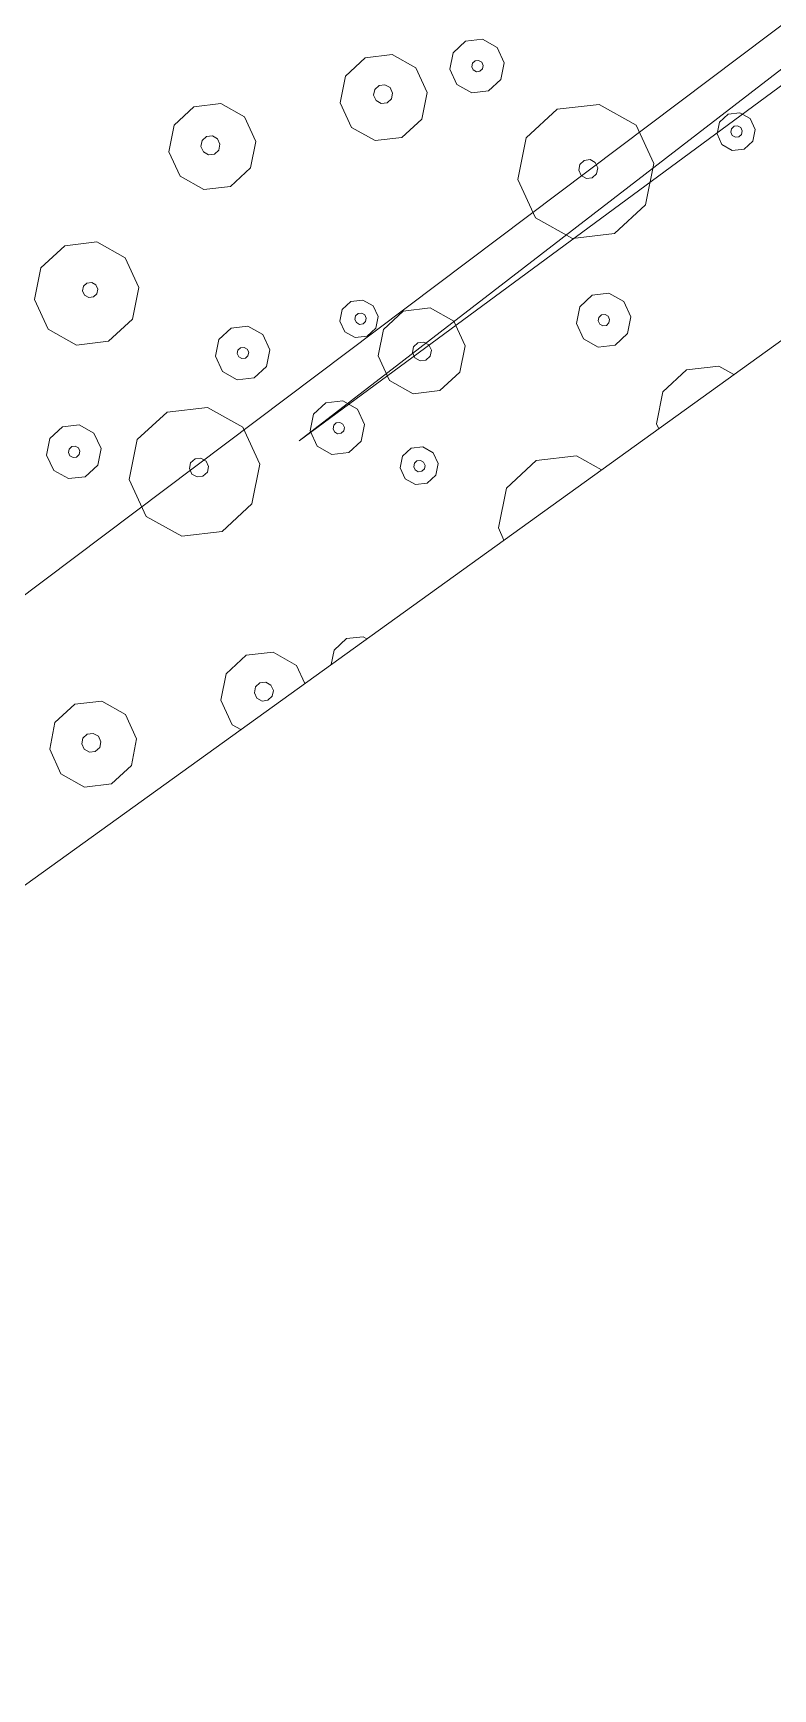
# Model space of a CAD drawing. Header units: metres. Extents: x -2858 to 512, y -1995 to 1252.
# Drawn here: x -938.137 to -935.975, y -914.122 to -909.283 of the extents above; entities that cross this region are included whole.
import ezdxf

# ---------------------------------------------------------------- set-up
doc = ezdxf.new("R2010")
doc.units = ezdxf.units.M
doc.layers.add('Calque commun', color=7, linetype='Continuous')
doc.layers.add('Calque7', color=7, linetype='Continuous')

# ---------------------------------------------------------------- blocks, each defined once
blk = doc.blocks.new('geometrebondepartleger')
at = {"layer": 'Calque7', "color": 1, "linetype": 'Continuous', "lineweight": 9}
blk.add_polyline3d([(141.2008, 124.9129, 79), (146.0805, 124.0046, 79), (151.5015, 122.9015, 79), (157.3363, 121.7891, 79), (165.9825, 119.9858, 79), (155.3815, 121.9588, 79), (170.0435, 119.0562, 79)], dxfattribs=at)
blk = doc.blocks.new('pattern')
at = {"layer": 'Calque commun', "color": 54, "linetype": 'Continuous', "lineweight": 9}
for p, q in [((94.7705, 109.4298), (94.7595, 109.4792)), ((94.8417, 109.3669), (94.7705, 109.4298)), ((95.0243, 109.4209), (95.0179, 109.4062)), ((94.9362, 109.3579), (94.8417, 109.3669)), ((95.0179, 109.4062), (94.9362, 109.3579)), ((95.2438, 109.2949), (95.2256, 109.3766)), ((95.3327, 109.2164), (95.2438, 109.2949)), ((95.553, 109.2654), (95.4509, 109.2051)), ((95.5685, 109.3011), (95.553, 109.2654)), ((95.4509, 109.2051), (95.3327, 109.2164)), ((94.8355, 109.1422), (94.8781, 109.1674)), ((94.8781, 109.1674), (94.9273, 109.1627)), ((96.0531, 109.1831), (96.0505, 109.195)), ((96.0902, 109.1503), (96.0531, 109.1831)), ((96.1762, 109.1674), (96.1394, 109.1456)), ((94.8159, 109.0969), (94.8355, 109.1422)), ((94.9273, 109.1627), (94.9644, 109.13)), ((94.9644, 109.13), (94.9752, 109.0817)), ((96.1394, 109.1456), (96.0902, 109.1503)), ((96.2457, 109.0937), (96.2687, 109.147)), ((94.8266, 109.0486), (94.8159, 109.0969)), ((94.8781, 109.0917), (94.8822, 109.1013)), ((94.8803, 109.0816), (94.8781, 109.0917)), ((94.8881, 109.0747), (94.8803, 109.0816)), ((94.8822, 109.1013), (94.8911, 109.1065)), ((94.8984, 109.0738), (94.8881, 109.0747)), ((94.8911, 109.1065), (94.9015, 109.1056)), ((94.9074, 109.079), (94.8984, 109.0738)), ((94.9015, 109.1056), (94.9093, 109.0987)), ((94.9115, 109.0886), (94.9074, 109.079)), ((94.9093, 109.0987), (94.9115, 109.0886)), ((94.9752, 109.0817), (94.9555, 109.0363)), ((96.2628, 109.0165), (96.2457, 109.0937)), ((96.3386, 109.0764), (96.3455, 109.0922)), ((96.3424, 109.0595), (96.3386, 109.0764)), ((96.3455, 109.0922), (96.3604, 109.101)), ((96.3604, 109.101), (96.3777, 109.0994)), ((96.3777, 109.0994), (96.3906, 109.088)), ((96.3944, 109.0711), (96.3875, 109.0552)), ((96.3906, 109.088), (96.3944, 109.0711)), ((96.5005, 109.0695), (96.469, 108.9969)), ((96.4943, 109.0974), (96.5005, 109.0695)), ((94.171, 109.0156), (94.1848, 109.0474)), ((94.1848, 109.0474), (94.2146, 109.065)), ((94.2088, 109.0128), (94.2129, 109.0223)), ((94.2129, 109.0223), (94.2219, 109.0276)), ((94.2146, 109.065), (94.2491, 109.0617)), ((94.2219, 109.0276), (94.2322, 109.0266)), ((94.2322, 109.0266), (94.24, 109.0197)), ((94.24, 109.0197), (94.2422, 109.0096)), ((94.2491, 109.0617), (94.275, 109.0388)), ((94.275, 109.0388), (94.2825, 109.005)), ((94.8637, 109.0159), (94.8266, 109.0486)), ((94.9555, 109.0363), (94.9129, 109.0112)), ((95.5299, 109.0087), (95.5597, 109.0263)), ((95.5597, 109.0263), (95.5941, 109.023)), ((95.5941, 109.023), (95.6201, 109.0001)), ((96.3554, 109.048), (96.3424, 109.0595)), ((96.3726, 109.0464), (96.3554, 109.048)), ((96.3875, 109.0552), (96.3726, 109.0464)), ((94.1786, 108.9818), (94.171, 109.0156)), ((94.2045, 108.9589), (94.1786, 108.9818)), ((94.2111, 109.0026), (94.2088, 109.0128)), ((94.2188, 108.9958), (94.2111, 109.0026)), ((94.2292, 108.9948), (94.2188, 108.9958)), ((94.2381, 109.0001), (94.2292, 108.9948)), ((94.2422, 109.0096), (94.2381, 109.0001)), ((94.2688, 108.9733), (94.2389, 108.9557)), ((94.2825, 109.005), (94.2688, 108.9733)), ((94.9129, 109.0112), (94.8637, 109.0159)), ((95.5161, 108.9769), (95.5299, 109.0087)), ((95.5236, 108.9431), (95.5161, 108.9769)), ((95.5555, 108.9742), (95.5597, 108.9837)), ((95.5578, 108.964), (95.5555, 108.9742)), ((95.5597, 108.9837), (95.5686, 108.989)), ((95.5686, 108.989), (95.5789, 108.988)), ((95.5789, 108.988), (95.5867, 108.9811)), ((95.5867, 108.9811), (95.589, 108.971)), ((95.6201, 109.0001), (95.6276, 108.9663)), ((96.3222, 108.9642), (96.2628, 109.0165)), ((96.469, 108.9969), (96.4009, 108.9567)), ((94.2389, 108.9557), (94.2045, 108.9589)), ((94.4565, 108.893), (94.5629, 108.9559)), ((94.5629, 108.9559), (94.686, 108.9442)), ((94.686, 108.9442), (94.7786, 108.8624)), ((95.5496, 108.9202), (95.5236, 108.9431)), ((95.5656, 108.9571), (95.5578, 108.964)), ((95.5759, 108.9562), (95.5656, 108.9571)), ((95.5848, 108.9614), (95.5759, 108.9562)), ((95.6138, 108.9345), (95.584, 108.9169)), ((95.589, 108.971), (95.5848, 108.9614)), ((95.6276, 108.9663), (95.6138, 108.9345)), ((96.4009, 108.9567), (96.3222, 108.9642)), ((96.7177, 108.8887), (96.7858, 108.929)), ((96.7858, 108.929), (96.8646, 108.9215)), ((94.4073, 108.7796), (94.4565, 108.893)), ((95.2211, 108.8376), (95.2892, 108.8778)), ((95.2892, 108.8778), (95.368, 108.8703)), ((95.584, 108.9169), (95.5496, 108.9202)), ((96.6862, 108.8162), (96.7177, 108.8887)), ((96.8646, 108.9215), (96.9239, 108.8691)), ((94.7786, 108.8624), (94.8055, 108.7417)), ((95.1897, 108.765), (95.2211, 108.8376)), ((95.368, 108.8703), (95.4273, 108.818)), ((96.9239, 108.8691), (96.9411, 108.7919)), ((94.4342, 108.659), (94.4073, 108.7796)), ((94.5685, 108.7639), (94.5754, 108.7798)), ((94.5754, 108.7798), (94.5903, 108.7886)), ((94.5903, 108.7886), (94.6076, 108.7869)), ((94.6076, 108.7869), (94.6205, 108.7755)), ((95.2968, 108.7732), (95.3117, 108.782)), ((95.3117, 108.782), (95.3289, 108.7804)), ((95.3289, 108.7804), (95.3419, 108.7689)), ((95.4273, 108.818), (95.4445, 108.7408)), ((95.5889, 108.772), (95.6314, 108.7971)), ((95.6314, 108.7971), (95.6806, 108.7924)), ((95.6806, 108.7924), (95.7177, 108.7597)), ((96.7034, 108.739), (96.6862, 108.8162)), ((96.7867, 108.8003), (96.7935, 108.8162)), ((96.7904, 108.7834), (96.7867, 108.8003)), ((96.8034, 108.772), (96.7904, 108.7834)), ((96.7935, 108.8162), (96.8084, 108.825)), ((96.8084, 108.825), (96.8257, 108.8233)), ((96.8355, 108.7791), (96.8206, 108.7703)), ((96.8257, 108.8233), (96.8386, 108.8119)), ((96.8424, 108.795), (96.8355, 108.7791)), ((96.8386, 108.8119), (96.8424, 108.795)), ((96.9411, 108.7919), (96.9096, 108.7193)), ((94.5723, 108.747), (94.5685, 108.7639)), ((94.5853, 108.7356), (94.5723, 108.747)), ((94.6025, 108.7339), (94.5853, 108.7356)), ((94.6174, 108.7427), (94.6025, 108.7339)), ((94.6243, 108.7586), (94.6174, 108.7427)), ((94.6205, 108.7755), (94.6243, 108.7586)), ((94.8055, 108.7417), (94.7564, 108.6283)), ((95.2069, 108.6878), (95.1897, 108.765)), ((95.2899, 108.7573), (95.2968, 108.7732)), ((95.2936, 108.7405), (95.2899, 108.7573)), ((95.3066, 108.729), (95.2936, 108.7405)), ((95.3388, 108.7362), (95.3239, 108.7274)), ((95.3456, 108.752), (95.3388, 108.7362)), ((95.3419, 108.7689), (95.3456, 108.752)), ((95.4445, 108.7408), (95.413, 108.6682)), ((95.5692, 108.7266), (95.5889, 108.772)), ((95.6301, 108.7244), (95.6342, 108.7339)), ((95.6342, 108.7339), (95.6432, 108.7392)), ((95.6432, 108.7392), (95.6535, 108.7382)), ((95.6535, 108.7382), (95.6613, 108.7314)), ((95.6613, 108.7314), (95.6635, 108.7212)), ((95.7177, 108.7597), (95.7285, 108.7114)), ((96.7627, 108.6866), (96.7034, 108.739)), ((96.8206, 108.7703), (96.8034, 108.772)), ((95.2662, 108.6355), (95.2069, 108.6878)), ((95.3239, 108.7274), (95.3066, 108.729)), ((95.5799, 108.6784), (95.5692, 108.7266)), ((95.6323, 108.7143), (95.6301, 108.7244)), ((95.6401, 108.7074), (95.6323, 108.7143)), ((95.6505, 108.7064), (95.6401, 108.7074)), ((95.6594, 108.7117), (95.6505, 108.7064)), ((95.6635, 108.7212), (95.6594, 108.7117)), ((95.7285, 108.7114), (95.7088, 108.6661)), ((95.8792, 108.6212), (95.9814, 108.6815)), ((95.9814, 108.6815), (96.0995, 108.6703)), ((96.8415, 108.6791), (96.7627, 108.6866)), ((96.9096, 108.7193), (96.8415, 108.6791)), ((94.5269, 108.5772), (94.4342, 108.659)), ((95.3449, 108.628), (95.2662, 108.6355)), ((95.413, 108.6682), (95.3449, 108.628)), ((95.617, 108.6456), (95.5799, 108.6784)), ((95.6662, 108.6409), (95.617, 108.6456)), ((95.7088, 108.6661), (95.6662, 108.6409)), ((96.0995, 108.6703), (96.1885, 108.5917)), ((94.7564, 108.6283), (94.6499, 108.5655)), ((95.3137, 108.5594), (95.3275, 108.5911)), ((95.3275, 108.5911), (95.3573, 108.6087)), ((95.3573, 108.6087), (95.3917, 108.6054)), ((95.3917, 108.6054), (95.4177, 108.5825)), ((95.832, 108.5123), (95.8792, 108.6212)), ((96.1885, 108.5917), (96.2143, 108.4759)), ((94.6499, 108.5655), (94.5269, 108.5772)), ((95.3212, 108.5256), (95.3137, 108.5594)), ((95.3493, 108.559), (95.3535, 108.5685)), ((95.3516, 108.5489), (95.3493, 108.559)), ((95.3594, 108.542), (95.3516, 108.5489)), ((95.3535, 108.5685), (95.3624, 108.5738)), ((95.3697, 108.541), (95.3594, 108.542)), ((95.3624, 108.5738), (95.3727, 108.5728)), ((95.3787, 108.5463), (95.3697, 108.541)), ((95.3727, 108.5728), (95.3805, 108.566)), ((95.3828, 108.5558), (95.3787, 108.5463)), ((95.3805, 108.566), (95.3828, 108.5558)), ((95.4252, 108.5488), (95.4114, 108.517)), ((95.4177, 108.5825), (95.4252, 108.5488)), ((95.3472, 108.5027), (95.3212, 108.5256)), ((95.3816, 108.4994), (95.3472, 108.5027)), ((95.4114, 108.517), (95.3816, 108.4994)), ((95.8578, 108.3965), (95.832, 108.5123)), ((95.9773, 108.4981), (95.9842, 108.514)), ((95.9811, 108.4812), (95.9773, 108.4981)), ((95.9842, 108.514), (95.9991, 108.5228)), ((95.9991, 108.5228), (96.0163, 108.5211)), ((96.0163, 108.5211), (96.0293, 108.5097)), ((96.0331, 108.4928), (96.0262, 108.4769)), ((96.0293, 108.5097), (96.0331, 108.4928)), ((95.6108, 108.4201), (95.6534, 108.4453)), ((95.6534, 108.4453), (95.7026, 108.4406)), ((95.7026, 108.4406), (95.7396, 108.4079)), ((95.994, 108.4698), (95.9811, 108.4812)), ((96.0113, 108.4681), (95.994, 108.4698)), ((96.0262, 108.4769), (96.0113, 108.4681)), ((96.2143, 108.4759), (96.1671, 108.367)), ((94.5289, 108.3715), (94.5715, 108.3966)), ((94.5715, 108.3966), (94.6207, 108.3919)), ((94.6207, 108.3919), (94.6578, 108.3592)), ((95.5911, 108.3748), (95.6108, 108.4201)), ((95.7396, 108.4079), (95.7504, 108.3596)), ((95.9468, 108.3179), (95.8578, 108.3965)), ((94.5092, 108.3261), (94.5289, 108.3715)), ((94.6578, 108.3592), (94.6685, 108.3109)), ((95.6019, 108.3265), (95.5911, 108.3748)), ((95.6533, 108.3696), (95.6574, 108.3792)), ((95.6556, 108.3595), (95.6533, 108.3696)), ((95.6633, 108.3526), (95.6556, 108.3595)), ((95.6574, 108.3792), (95.6664, 108.3844)), ((95.6737, 108.3517), (95.6633, 108.3526)), ((95.6664, 108.3844), (95.6767, 108.3835)), ((95.6826, 108.3569), (95.6737, 108.3517)), ((95.6767, 108.3835), (95.6845, 108.3766)), ((95.6868, 108.3665), (95.6826, 108.3569)), ((95.6845, 108.3766), (95.6868, 108.3665)), ((95.7504, 108.3596), (95.7307, 108.3142)), ((96.1671, 108.367), (96.0649, 108.3067)), ((94.52, 108.2779), (94.5092, 108.3261)), ((94.5714, 108.321), (94.5755, 108.3305)), ((94.5737, 108.3109), (94.5714, 108.321)), ((94.5815, 108.304), (94.5737, 108.3109)), ((94.5755, 108.3305), (94.5845, 108.3358)), ((94.5918, 108.303), (94.5815, 108.304)), ((94.5845, 108.3358), (94.5948, 108.3348)), ((94.6007, 108.3083), (94.5918, 108.303)), ((94.5948, 108.3348), (94.6026, 108.3279)), ((94.6049, 108.3178), (94.6007, 108.3083)), ((94.6026, 108.3279), (94.6049, 108.3178)), ((94.6685, 108.3109), (94.6488, 108.2656)), ((94.7439, 108.2611), (94.8121, 108.3013)), ((94.8121, 108.3013), (94.8908, 108.2938)), ((94.8908, 108.2938), (94.9501, 108.2415)), ((95.6389, 108.2938), (95.6019, 108.3265)), ((95.6881, 108.2891), (95.6389, 108.2938)), ((95.7307, 108.3142), (95.6881, 108.2891)), ((96.0649, 108.3067), (95.9468, 108.3179)), ((94.557, 108.2451), (94.52, 108.2779)), ((94.6488, 108.2656), (94.6063, 108.2404)), ((94.7125, 108.1885), (94.7439, 108.2611)), ((96.1551, 108.2452), (96.1977, 108.2703)), ((96.1977, 108.2703), (96.2469, 108.2656)), ((96.2469, 108.2656), (96.284, 108.2329)), ((94.6063, 108.2404), (94.557, 108.2451)), ((94.9501, 108.2415), (94.9673, 108.1643)), ((96.1354, 108.1998), (96.1551, 108.2452)), ((96.1462, 108.1515), (96.1354, 108.1998)), ((96.1976, 108.1947), (96.2017, 108.2042)), ((96.2017, 108.2042), (96.2107, 108.2095)), ((96.2107, 108.2095), (96.221, 108.2085)), ((96.221, 108.2085), (96.2288, 108.2016)), ((96.2288, 108.2016), (96.2311, 108.1915)), ((96.284, 108.2329), (96.2947, 108.1846)), ((94.7297, 108.1113), (94.7125, 108.1885)), ((94.8055, 108.1712), (94.8124, 108.187)), ((94.8092, 108.1543), (94.8055, 108.1712)), ((94.8222, 108.1428), (94.8092, 108.1543)), ((94.8124, 108.187), (94.8273, 108.1958)), ((94.8273, 108.1958), (94.8445, 108.1942)), ((94.8543, 108.15), (94.8394, 108.1412)), ((94.8445, 108.1942), (94.8575, 108.1828)), ((94.8612, 108.1659), (94.8543, 108.15)), ((94.8575, 108.1828), (94.8612, 108.1659)), ((94.9673, 108.1643), (94.9359, 108.0917)), ((96.1832, 108.1188), (96.1462, 108.1515)), ((96.1999, 108.1845), (96.1976, 108.1947)), ((96.2077, 108.1777), (96.1999, 108.1845)), ((96.218, 108.1767), (96.2077, 108.1777)), ((96.2269, 108.182), (96.218, 108.1767)), ((96.2311, 108.1915), (96.2269, 108.182)), ((96.2947, 108.1846), (96.275, 108.1393)), ((94.789, 108.059), (94.7297, 108.1113)), ((94.8394, 108.1412), (94.8222, 108.1428)), ((96.2325, 108.1141), (96.1832, 108.1188)), ((96.275, 108.1393), (96.2325, 108.1141)), ((94.8677, 108.0515), (94.789, 108.059)), ((94.9359, 108.0917), (94.8677, 108.0515)), ((95.7302, 108.0132), (95.8119, 108.0614)), ((95.8119, 108.0614), (95.9064, 108.0524)), ((95.9064, 108.0524), (95.9776, 107.9896)), ((95.1845, 107.9836), (95.2526, 108.0238)), ((95.2526, 108.0238), (95.3314, 108.0163)), ((95.3314, 108.0163), (95.3907, 107.9639)), ((95.6924, 107.9261), (95.7302, 108.0132)), ((95.1531, 107.911), (95.1845, 107.9836)), ((95.3907, 107.9639), (95.4079, 107.8867)), ((95.9776, 107.9896), (95.9982, 107.8969)), ((95.1702, 107.8338), (95.1531, 107.911)), ((95.2535, 107.8951), (95.2604, 107.911)), ((95.2604, 107.911), (95.2753, 107.9198)), ((95.2753, 107.9198), (95.2925, 107.9182)), ((95.2925, 107.9182), (95.3055, 107.9067)), ((95.3055, 107.9067), (95.3092, 107.8898)), ((95.713, 107.8334), (95.6924, 107.9261)), ((95.8086, 107.9147), (95.8141, 107.9274)), ((95.8116, 107.9012), (95.8086, 107.9147)), ((95.8141, 107.9274), (95.826, 107.9344)), ((95.826, 107.9344), (95.8398, 107.9331)), ((95.8398, 107.9331), (95.8502, 107.924)), ((95.8532, 107.9105), (95.8477, 107.8978)), ((95.8502, 107.924), (95.8532, 107.9105)), ((95.2572, 107.8782), (95.2535, 107.8951)), ((95.2702, 107.8668), (95.2572, 107.8782)), ((95.2874, 107.8651), (95.2702, 107.8668)), ((95.3023, 107.8739), (95.2874, 107.8651)), ((95.3092, 107.8898), (95.3023, 107.8739)), ((95.4079, 107.8867), (95.3764, 107.8141)), ((95.822, 107.892), (95.8116, 107.9012)), ((95.8358, 107.8907), (95.822, 107.892)), ((95.8477, 107.8978), (95.8358, 107.8907)), ((95.9982, 107.8969), (95.9604, 107.8098)), ((95.2296, 107.7814), (95.1702, 107.8338)), ((95.3764, 107.8141), (95.3083, 107.7739)), ((95.7842, 107.7706), (95.713, 107.8334)), ((95.9604, 107.8098), (95.8787, 107.7616)), ((95.3083, 107.7739), (95.2296, 107.7814)), ((95.8787, 107.7616), (95.7842, 107.7706))]:
    blk.add_line(p, q, dxfattribs=at)
at = {"layer": 'Calque commun', "color": 7, "linetype": 'Continuous', "lineweight": 9}
mesh = blk.add_polyface(dxfattribs=at)
corners = [(70.8497, 113.5412), (53.8349, 19.1692), (74.7282, 106.3237), (76.0435, 113.5984), (74.769, 106.1763), (58.8077, 18.2701), (114.1703, 105.207), (114.1703, 98.5387)]
mesh.append_faces([[corners[k] for k in face] for face in [(3, 4, 6)]], dxfattribs={"vtx0": -1, "vtx1": -1, "color": 7})
mesh.append_faces([[corners[k] for k in face] for face in [(3, 2, 4)]], dxfattribs={"vtx0": -1, "vtx2": -1, "color": 7})
mesh.append_faces([[corners[k] for k in face] for face in [(5, 2, 1)]], dxfattribs={"vtx1": -1, "color": 7})
mesh.append_faces([[corners[k] for k in face] for face in [(0, 1, 2), (3, 0, 2)]], dxfattribs={"vtx1": -1, "vtx2": -1, "color": 7})
mesh.append_faces([[corners[k] for k in face] for face in [(4, 7, 6)]], dxfattribs={"vtx2": -1, "color": 7})

msp = doc.modelspace()

# ---------------------------------------------------------------- block references
at = {"layer": 'Calque commun', "color": 0, "linetype": 'ByBlock', "lineweight": -2, "rotation": 228.1617603435354}
for name, p in [('geometrebondepartleger', (-916.0371, -706.7784)), ('pattern', (-954.4467, -766.6559))]:
    msp.add_blockref(name, p, dxfattribs=at)

doc.saveas('drawing.dxf')
